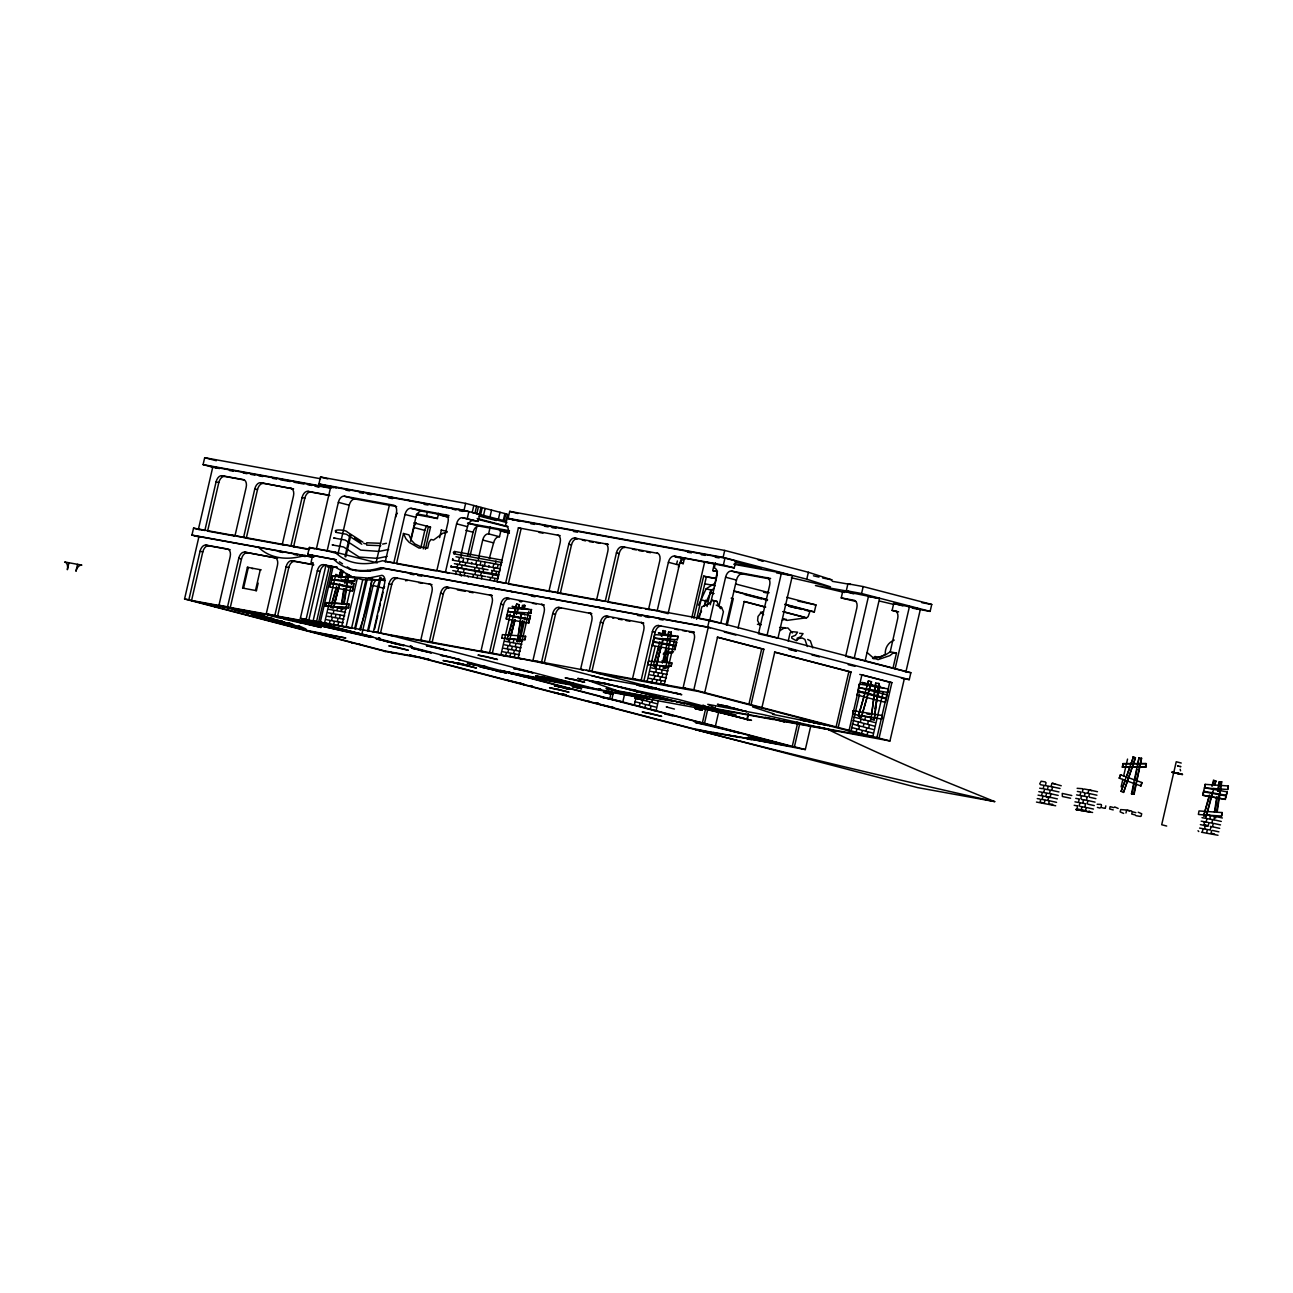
<?xml version="1.0" encoding="UTF-8"?>
<svg xmlns="http://www.w3.org/2000/svg" width="1293" height="1293" viewBox="0 0 1293 1293"><rect width="100%" height="100%" fill="white"/><g stroke="black" fill="none" stroke-linecap="round" stroke-linejoin="round"><path stroke-width="1.5" d="M871.741 713.817L875.717 683.108L878.884 683.447L874.149 719.91L870.997 719.571L875.717 683.108M341.514 603.783L343.825 588.606M344.681 582.917L346.572 573.542M342.257 602.005L344.277 588.719M345.134 583.03L345.716 579.232M343.744 603.75L348.059 575.272M344.197 603.863L348.512 575.401M520.287 622.644L517.41 641.619L521.273 613.044M521.855 609.245L522.42 605.447L524.651 605.399L524.538 609.326M520.869 618.846L521.726 613.157M522.307 609.359L522.873 605.56L525.103 605.528M522.356 620.592L519.641 641.587L522.808 620.705M524.085 609.197L524.651 605.399M664.036 662.372L668.626 632.002L671.309 632.083L669.305 645.369M664.489 662.485L666.493 649.199M668.513 635.914L668.626 632.002M666.267 662.323L671.309 632.083M665.847 668.142L663.164 668.061L665.847 668.142L668.723 649.167M1214.45 812.117L1216.745 796.924M1217.618 791.235L1219.057 781.748L1221.74 781.829L1217.133 812.198M1215.194 810.339L1217.198 797.054M1218.071 791.348L1219.509 781.861L1221.74 781.829M1216.681 812.069L1221.287 781.699M1122.389 767.088L1122.938 763.597L1145.954 763.565L1145.857 767.169L1122.389 767.088L1145.857 767.169M1122.841 767.218L1123.391 763.727L1146.406 763.678M1145.404 767.04L1145.954 763.565M852.604 714.156L853.218 710.633L882.23 715.53L881.632 719.037L852.976 714.221L853.218 710.633M888.372 688.943L859.36 684.045L858.746 687.569L887.758 692.45L888.016 688.878L887.758 692.45M325.432 606.094L326.078 602.603L348.819 604.122L348.625 607.726L325.432 606.094L348.625 607.726M325.884 606.207L326.531 602.716L349.272 604.251M353.522 577.535L332.673 576.128L332.026 579.62L354.314 581.026L354.961 577.535L332.22 576.015L331.137 582.981M348.173 607.613L348.819 604.122M341.497 580.25L354.767 581.139L355.413 577.664M501.749 638.112L502.395 634.621L525.588 636.269L524.942 639.76L502.201 638.225M531.73 609.682L508.521 608.033L507.874 611.524L531.067 613.173L531.261 609.569L531.067 613.173M647.955 664.667L648.601 661.192L671.794 662.824L671.148 666.315L648.407 664.796M654.08 638.079L654.727 634.604L677.936 636.237L677.273 639.728L654.533 638.209M1198.369 814.412L1199.015 810.937L1222.208 812.57L1221.562 816.061L1198.821 814.542M1204.51 787.825L1205.157 784.35L1228.35 785.982L1227.704 789.473L1204.963 787.954L1205.157 784.35M1131.504 793.837L1138.923 757.876L1141.557 758.248L1134.139 794.209L1131.504 793.837L1134.139 794.209M1132.345 792.059L1134.3 782.604M1135.076 778.822L1137.032 769.351M1137.808 765.569L1138.923 757.876M1133.686 794.096L1141.557 758.248M68.949 562.762L67.349 569.712A7.128 4.364 -75.4 0 0 64.65 561.986L81.847 565.106A7.128 4.364 -75.4 0 0 75.948 571.264L77.548 564.33M217.111 468.292L203.082 464.623L204.682 457.69L320.664 478.766M200.48 537.306L191.946 535.092L193.546 528.142L309.56 549.218M212.828 466.821L198.411 529.257L204.876 530.421L216.076 481.869A7.128 4.364 -75.4 0 1 221.976 475.711L243.472 479.622A7.128 4.364 -75.4 0 1 246.171 487.332L234.97 535.884L232.239 535.173M825.904 728.444A397.064 66.654 23 0 0 918.369 770.531L994.705 801.612L917.658 787.615L420.532 657.862L386.122 651.607L184.56 598.998L198.96 536.579M184.56 598.998L188.859 599.774L200.059 551.222A7.128 4.364 -75.4 0 1 205.959 545.08L227.471 548.975A7.128 4.364 -75.4 0 1 230.17 556.701L218.953 605.253L273.857 618.894L234.195 609.617M230.186 549.687L208.69 545.791A7.128 4.364 -75.4 0 0 202.791 551.933L191.574 600.485L221.685 605.964M244.248 479.978L224.707 476.422A7.128 4.364 -75.4 0 0 218.808 482.58L207.591 531.132L233.936 535.916M218.953 605.253L227.552 606.805L238.769 558.253A7.128 4.364 -75.4 0 1 244.668 552.111L277.494 558.285L244.668 552.111M243.569 537.452L254.786 488.899A7.128 4.364 -75.4 0 1 260.685 482.742L293.511 488.932L260.685 482.742M227.552 606.805L230.283 607.516L241.484 558.964A7.128 4.364 -75.4 0 1 247.399 552.822M240.854 536.74L246.3 538.163L257.501 489.611A7.128 4.364 -75.4 0 1 263.4 483.453M247.416 567.271L248.321 567.514L243.52 588.315L242.615 588.073L247.416 567.271L261.218 569.857M260.313 569.615L255.513 590.416L256.418 590.659L258.164 583.095M251.133 612.316L236.506 610.215M257.42 613.432L252.474 612.85L259.99 614.45M264.16 615.533L261.412 614.708M301.673 623.081L321.165 627.493L266.261 613.836L277.462 565.283A7.128 4.364 -75.4 0 0 274.762 557.574M266.261 613.836L274.859 615.403L286.06 566.851A7.128 4.364 -75.4 0 1 291.976 560.693L312.987 564.508M290.78 488.221A7.128 4.364 -75.4 0 1 293.479 495.93L282.278 544.482L290.877 546.05L302.077 497.498A7.128 4.364 -75.4 0 1 307.976 491.34L329.004 495.154M276.508 620.947L272.144 620.01L281.324 621.981M274.859 615.403L277.591 616.115L288.792 567.562A7.128 4.364 -75.4 0 1 294.691 561.404L313.811 564.879M290.877 546.05L293.592 546.761L304.809 498.209A7.128 4.364 -75.4 0 1 310.708 492.051L329.812 495.526M280.969 621.513L285.155 623.242L275.975 621.27M281.454 620.64L279.143 621.286L253.961 615.339L256.127 615.258M281.615 621.351L285.106 622.499M333.416 487.72L318.902 483.938L320.502 477.004L465.625 503.365L507.486 514.226L505.886 521.16L472.204 512.432L473.804 505.498M289.567 623.064L293.753 624.81L280.743 621.577L289.939 623.549M313.197 555.812L307.75 554.39L309.35 547.456L335.162 552.143L377.265 562.875M297.325 620.511L300.17 622.757M307.75 554.39L336.277 559.788L312.631 555.489L311.031 562.423L313.181 562.827L300.364 618.313L359.729 633.618M298.489 625.65L305.924 628.964L289.099 625.246M300.348 621.755L319.177 625.376L287.628 618.442L300.477 621.19M300.364 618.313L306.102 619.347L317.318 570.795A7.128 4.364 -75.4 0 1 323.218 564.637L337.408 567.433L334.677 566.722L353.005 577.502L348.318 574.48M306.102 619.347L308.833 620.058L320.034 571.506A7.128 4.364 -75.4 0 1 325.933 565.348L313.132 620.834L318.579 622.256L331.38 566.77L323.218 564.637M336.245 487.946L330.798 486.524L316.381 548.943L327.129 550.899L338.346 502.347A7.128 4.364 -75.4 0 1 344.245 496.189L393.686 505.175A7.128 4.364 -75.4 0 1 396.385 512.901L385.233 561.954M316.656 621.658L317.642 621.901L316.526 621.642L329.343 566.156L330.491 566.415L329.376 566.172M329.763 586.909L330.555 583.434L353.231 587.588L352.423 591.063L330.216 587.022M396.676 506.581L355.139 499.033A7.128 4.364 -75.4 0 0 349.239 505.191L338.023 553.743L327.129 550.899M329.489 623.242L330.022 620.931M331.089 616.308L331.622 613.997M334.531 604.93L338.556 587.442M345.829 556.83L350.839 535.076M331.719 620.042L332.253 617.731M333.319 613.092L333.853 610.781M333.788 624.018L334.321 621.707M335.388 617.084L335.921 614.773M336.988 610.151L337.521 607.839M337.457 621.076L337.99 618.765M338.087 624.81L338.621 622.499M339.687 617.876L340.221 615.565M341.287 610.926L341.821 608.615M350.969 586.327L341.788 626.038L347.235 627.461M351.405 584.436L352.197 580.961M352.779 587.475L352.423 591.063M353.361 587.022L353.7 583.434L353.361 587.022L330.685 582.868M330.378 565.946L333.109 566.657L320.292 622.143L325.739 623.565L351.551 628.253L362.751 579.7L376.764 580.234L384.409 578.65M367.325 579.086L355.478 628.786L354.702 628.576L366.178 578.828M360.618 629.723L372.336 579.005M376.182 562.326L389.241 505.757M353.28 632.455L361.878 634.023L373.079 585.47A7.128 4.364 -75.4 0 1 376.619 579.846M379.964 577.357L367.6 630.919L368.392 631.129L381.112 577.615M392.975 635.994L373.467 631.582L384.684 583.03A7.128 4.364 -75.4 0 0 381.985 575.32L368.586 578.1L350.274 576.791M374.566 629.093L377.701 615.5M378.59 611.621L380.384 603.847M381.29 599.968L383.084 592.194M373.467 631.582L377.766 632.358L388.983 583.822A7.128 4.364 -75.4 0 1 394.882 577.664L432.007 584.614M448.93 515.503L410.899 508.311A7.128 4.364 -75.4 0 0 405 514.452L393.783 563.005L385.185 561.453M377.766 632.358L380.498 633.069L391.698 584.533A7.128 4.364 -75.4 0 1 397.614 578.375L394.882 577.664M421.276 547.117L414.665 543.803L411.352 540.167L408.944 534.882L403.497 533.476L396.515 563.716L435.596 570.827M410.511 540.603L415.893 517.297A7.128 4.364 -75.4 0 1 421.793 511.155L448.542 516.004M410.77 541.137L413.905 527.528A7.128 4.364 -75.4 0 1 416.298 522.857M416.879 513.935L426.528 515.681L427.336 512.222M420.775 547.86L424.799 530.372A7.128 4.364 -75.4 0 1 427.191 525.701M423.247 548.895L428.371 526.704L430.521 527.091L425.397 549.283M416.201 514.679L437.422 518.525L438.634 513.321M439.636 537.71L441.43 529.936M380.498 633.069L423.506 640.892L420.775 640.18L431.975 591.628A7.128 4.364 -75.4 0 0 429.276 583.903M436.792 570.827L447.992 522.275A7.128 4.364 -75.4 0 0 445.293 514.549M429.373 641.732L440.59 593.196A7.128 4.364 -75.4 0 1 446.489 587.038L492.213 595.556L489.481 594.845A7.128 4.364 -75.4 0 1 492.18 602.554L480.98 651.106L483.695 651.817L420.775 640.18M438.505 571.134L445.39 572.379L456.591 523.827A7.128 4.364 -75.4 0 1 462.49 517.685L478.151 521.386L479.751 514.452L464.025 510.299L318.902 483.938M432.104 642.443L443.305 593.907A7.128 4.364 -75.4 0 1 449.204 587.749L446.489 587.038M464.025 510.299L465.625 503.365M467.258 518.541L468.858 511.608L324.349 485.36M455.605 574.108L456.138 571.797M457.205 567.174L457.738 564.863M458.805 560.225L459.338 557.913M461.213 553.857L467.484 526.671A7.128 4.364 -75.4 0 1 473.4 520.513L478.151 521.386M457.835 570.892L458.369 568.581M459.435 563.958L459.969 561.647M461.051 557.024L461.585 554.713M459.904 574.884L460.437 572.573M461.504 567.95L462.037 565.639M463.104 561.017L463.637 558.705M474.967 513.176L476.567 506.242M463.573 571.942L464.106 569.631M465.173 565.009L465.706 562.697M476.842 513.644L478.442 506.711M467.71 555.537L473.093 532.231A7.128 4.364 -75.4 0 1 478.992 526.073L508.553 531.455M464.203 575.66L464.737 573.349M467.403 561.792L467.937 559.481M479.364 514.323L480.964 507.389M470.102 555.812L476.858 526.542M480.608 514.727L482.208 507.793M467.694 576.258L468.373 577.017M483.501 515.503L485.101 508.569M472.802 577.228L473.335 574.916M474.402 570.294L474.935 567.983M476.018 563.36L476.551 561.049M475.048 574.027L475.582 571.716M476.648 567.077L477.182 564.766M478.248 560.144L478.782 557.833M478.669 557.509L482.709 540.038A7.128 4.364 -75.4 0 1 488.609 533.88L490.209 526.946M489.934 517.087L491.55 510.153M477.101 578.003L477.634 575.692M478.717 571.07L479.25 568.758M480.317 564.136L480.851 561.825M480.77 575.062L481.303 572.751M482.37 568.128L482.903 565.817M481.4 578.795L481.95 576.484M483.016 571.862L483.55 569.55M484.616 564.912L485.15 562.6M461.86 663.923L457.625 662.856M498.403 519.22L500.003 512.27M508.925 531.52L501.102 529.791L499.502 536.724A7.128 4.364 -75.4 0 0 493.603 542.882L489.352 558.382M503.284 520.546L504.884 513.612M490.015 580.347L490.548 578.036M491.615 573.413L492.148 571.102M493.215 566.479L493.748 564.168M504.222 520.804L505.822 513.854M492.245 577.147L492.778 574.835M493.845 570.213L494.379 567.902M495.445 563.279L495.979 560.968M513.547 519.721L508.101 518.299L509.701 511.365L724.71 550.43L808.384 572.266L832.094 579.91L822.671 577.987M494.314 581.139L494.847 578.828M495.914 574.205L496.447 571.894M497.514 567.255L498.047 564.944M497.983 578.181L498.516 575.87M499.583 571.247L500.116 568.936M501.183 564.314L501.716 562.002M489.578 652.674L500.779 604.122A7.128 4.364 -75.4 0 1 506.694 597.964L544.175 604.995L541.444 604.284A7.128 4.364 -75.4 0 1 544.143 611.993L532.942 660.545L535.658 661.256L480.98 651.106M560.176 535.641L518.396 527.835L505.595 583.321L496.997 581.753L508.197 533.201A7.128 4.364 -75.4 0 0 505.498 525.491L507.098 518.558L724.969 558.123L735.879 560.968L734.262 567.902L674.283 556.152A7.128 4.364 -75.4 0 0 668.384 562.293L657.167 610.846L648.569 609.294L659.786 560.742A7.128 4.364 -75.4 0 0 657.086 553.016M492.294 653.385L503.51 604.833A7.128 4.364 -75.4 0 1 509.41 598.675L506.694 597.964M506.064 618.927L506.856 615.468L529.532 619.622L528.74 623.081L506.517 619.056L506.856 615.468M507.001 614.886L507.793 611.411L530.469 615.581L529.661 619.04L507.454 614.999M510.315 614.159L500.908 654.953L506.355 656.375M505.789 655.276L506.323 652.949M507.389 648.326L507.923 646.015M508.989 641.393L509.523 639.081M511.285 635.008L514.873 619.476L509.587 640.197L507.034 639.469L516.715 603.96L513.612 617.165M508.02 652.06L508.553 649.749M509.62 645.126L510.153 642.815M510.089 656.052L510.622 653.741M511.689 649.118L512.222 646.807M513.289 642.185L513.822 639.873M513.757 653.11L514.291 650.783M515.357 646.161L515.891 643.849M514.388 656.828L514.921 654.517M515.988 649.894L516.521 647.583M520.723 637.417L524.295 621.868M528.869 611.46L518.105 658.072L547.779 664.117M529.079 619.509L528.74 623.081M541.541 662.113L552.741 613.561A7.128 4.364 -75.4 0 1 558.641 607.403L591.838 613.658L589.107 612.947A7.128 4.364 -75.4 0 1 591.806 620.656L580.605 669.208L583.321 669.919L532.942 660.545M557.461 534.93A7.128 4.364 -75.4 0 1 560.16 542.64L548.943 591.192L557.558 592.76L568.758 544.208A7.128 4.364 -75.4 0 1 574.658 538.05L607.839 544.288A7.128 4.364 -75.4 0 1 608.389 544.45M544.256 662.824L555.473 614.272A7.128 4.364 -75.4 0 1 561.372 608.114L558.641 607.403M557.558 592.76L560.273 593.471L571.49 544.919A7.128 4.364 -75.4 0 1 577.389 538.761L574.658 538.05M560.515 686.518L555.133 685.872L567.352 688.296M560.467 686.825L554.325 685.71L568.985 689.072M589.204 670.776L600.405 622.224A7.128 4.364 -75.4 0 1 606.304 616.066L643.785 623.097L641.069 622.386A7.128 4.364 -75.4 0 1 643.769 630.095L632.552 678.647L635.283 679.358L580.605 669.208M657.878 553.388L622.321 546.713A7.128 4.364 -75.4 0 0 616.422 552.871L605.205 601.407L596.606 599.855L607.823 551.303A7.128 4.364 -75.4 0 0 605.124 543.577L607.839 544.288M591.919 671.487L603.136 622.935A7.128 4.364 -75.4 0 1 609.035 616.777L606.304 616.066M622.321 546.713L625.036 547.424A7.128 4.364 -75.4 0 0 619.137 553.582L607.936 602.118L641.441 608.211M611.104 692.87L609.763 698.721L525.314 676.675M624.6 694.147L622.806 701.954L601.148 697.153L611.912 699.109L613.254 693.258M636.059 697.347L634.265 705.121L629.966 704.329L455.637 658.832M641.166 680.215L652.367 631.663A7.128 4.364 -75.4 0 1 658.266 625.505L694.325 632.261L691.593 631.55A7.128 4.364 -75.4 0 1 694.293 639.275L683.092 687.828L685.807 688.539L632.552 678.647M643.882 680.926L655.098 632.374A7.128 4.364 -75.4 0 1 660.998 626.216L658.266 625.505M652.27 645.498L653.062 642.023L675.738 646.177L674.946 649.652L652.723 645.611L653.062 642.023M653.207 641.441L653.999 637.982L676.675 642.136L675.867 645.595L653.66 641.57L653.999 637.982M639.502 705.897L640.035 703.586M642.104 702.891L642.637 700.58M645.967 685.807L636.883 685.015L652.82 688.959M655.179 646.548L647.114 681.508L652.561 682.93M676.546 564.427L677.354 560.968M644.948 707.319L645.482 705.008M646.548 700.386L647.082 698.075M678.372 567.401L679.164 563.942M651.995 681.831L652.529 679.52M653.595 674.898L654.129 672.586M655.195 667.948L655.729 665.636M685.177 558.996A7.128 4.364 -75.4 0 0 679.278 565.138L668.061 613.69L658.994 611.33M656.149 667.398L660.626 647.971M681.217 558.592L680.409 562.051L683.221 563.667L684.417 558.463M654.226 678.615L654.759 676.304M655.826 671.681L656.359 669.37M649.377 704.798L649.91 702.487M650.395 708.742L650.929 706.431M651.995 701.808L652.529 699.481M656.294 682.607L656.828 680.296M657.895 675.673L658.428 673.362M659.495 668.74L660.028 666.428M662.404 663.164L665.992 647.631M659.963 679.665L660.497 677.354M661.563 672.732L662.097 670.42M661.127 681.072L660.594 683.383L664.23 684.336M662.194 676.449L662.727 674.138M658.299 701.097L656.068 710.794L651.769 710.019M674.623 639.97L664.311 684.627L669.758 686.05M675.285 646.064L674.946 649.652M691.755 617.876L704.685 561.922L714.35 563.667L712.75 570.601L715.482 571.312M693.905 618.264L703.634 576.177L715.821 578.391L717.421 571.458L712.75 570.601M696.555 619.331L706.35 576.888L716.031 578.65L714.964 583.272L706.156 588.784L698.479 605.205M705.622 600.194L704.313 605.867L711.603 590.206L714.269 588.234M715.482 562.746L714.286 567.95A7.128 4.364 -75.4 0 1 716.985 575.676L710.261 604.801M707.045 606.579L710.972 589.543M508.101 518.299L723.11 557.364L724.71 550.43M333.562 559.077C346.12 571.942 364.61 572.734 380.853 567.675L707.675 627.04L709.275 620.107L910.854 672.716L909.254 679.649L901.35 678.211M683.092 687.828L693.84 689.783L708.241 627.347M709.841 620.414L714.382 600.776L717.114 601.487L718.358 605.48L721.591 607.548L723.417 611.702L720.751 623.258L699.093 618.474L701.76 606.902L708.596 603.928L712.233 600.372L714.382 600.776M674.283 556.152L723.369 565.057L724.969 558.123M718.86 606.369L725.583 577.228A7.015 4.299 -75.4 0 1 731.482 571.07L770.596 578.472M704.733 692.628L717.534 637.142L763.856 649.215L751.039 704.701L693.84 689.783M705.525 709.227L702.374 722.884L611.912 699.109M726.165 624.745L736.477 580.072A7.015 4.299 -75.4 0 1 742.376 573.914L769.965 578.941M704.669 724.177L693.775 721.332L704.523 723.272L707.675 709.631M727.135 625.295L733.309 598.578L731.159 598.19M714.512 711.037L715.417 707.19M718.569 712.475L715.417 726.116L695.537 722.577L738.756 732.792L708.79 724.985M738.044 628.139L744.235 601.439L765.666 607.047M748.889 704.313L761.706 648.827L763.856 649.215M746.918 719.409L748.259 713.639M748.534 713.801L747.209 719.571L687.278 703.942M767.056 635.348L781.457 572.928L792.35 575.773L777.95 638.192L758.458 633.78L769.658 585.244A7.128 4.364 -75.4 0 0 766.959 577.518M761.933 707.546L774.749 652.06L851.02 671.972L838.203 727.458L751.039 704.701M791.397 577.777L830.494 586.844L806.784 579.199L808.384 572.266M805.232 610.231L814.364 611.896L815.964 604.946L786.694 597.318M704.523 723.272L792.27 746.352L797.668 722.949M792.27 746.352L794.419 746.74L799.817 723.337M734.78 736.121L805.313 749.584L810.711 726.181M855.804 601.439L841.226 597.932L842.826 590.998L879.531 598.53L865.114 660.949L847.335 656.844M844.491 592.501L815.447 585.551L848.855 591.402L846.317 590.723L847.917 583.789L863.174 586.569L931.736 604.461L930.136 611.395L912.276 608.146M820.861 723.627L816.626 722.561M845.622 656.537L856.823 607.985A7.128 4.364 -75.4 0 0 854.123 600.275L841.226 597.932M846.317 590.723L861.574 593.503L863.174 586.569M836.054 727.07L848.871 671.584L851.02 671.972M854.22 658.105L868.637 595.685M857.712 691.48L886.206 698.899L885.414 702.358L856.903 694.955L858.067 691.545M857.841 690.915L858.633 687.44L887.143 694.858L886.351 698.317L857.841 690.915L886.351 698.317M849.097 730.303L861.914 674.817L891.879 682.639L879.062 738.125L838.203 727.458M859.554 694.082L851.036 730.981L846.737 730.189M856.257 731.757L856.79 729.446M857.857 724.823L858.39 722.512M859.457 717.89L859.99 715.579M858.875 728.767L859.409 726.456M860.475 721.833L861.009 719.522M861.704 733.179L862.237 730.868M863.304 726.246L863.837 723.935M864.904 719.312L865.437 717.001M897.568 611.831L892.122 610.409L893.722 603.475L920.39 609.181L905.973 671.617L864.839 661.046M866.148 730.658L866.682 728.347M867.748 723.724L868.282 721.413M867.15 734.602L867.684 732.291M868.751 727.668L869.3 725.357M870.367 720.734L870.9 718.423M874.811 708.693L876.606 700.935M877.494 697.04L879.741 687.343L861.574 682.591M873.745 658.864L885.64 654.808L890.23 651.834L897.681 618.652A7.128 4.364 -75.4 0 0 894.982 610.942L892.122 610.409M883.135 691.997L872.823 736.671L868.524 735.879M876.913 737.737L889.729 682.251L891.879 682.639M892.93 668.368L896.469 653.062L893.107 652.997L889.94 655.583L878.044 659.64L873.131 657.749L867.167 652.545M895.079 668.772L909.496 606.352M833.484 730.497L889.956 740.97L904.373 678.55M1039.685 783.914L1041.172 781.198L1045.471 781.99M1040.623 799.769L1040.089 802.08L1043.71 803.034M1041.689 795.147L1042.223 792.835M1043.289 788.213L1043.823 785.902M1042.32 798.88L1042.853 796.569M1043.92 791.946L1044.453 789.635M1045.52 785.013L1046.053 782.685M1044.388 802.872L1044.922 800.561M1045.989 795.922L1046.522 793.611M1047.589 788.989L1048.122 786.677M1048.057 799.914L1048.591 797.603M1049.657 792.981L1050.191 790.669M1051.257 786.047L1051.791 783.736M1049.221 801.337L1048.688 803.648L1052.324 804.602M1050.288 796.714L1050.821 794.403M1051.888 789.781L1052.421 787.469M1052.179 804.246L1052.858 805.006M1077.522 806.476L1076.988 808.788L1080.625 809.741M1078.588 801.854L1079.138 799.543M1080.205 794.92L1080.738 792.609M1079.235 805.587L1079.768 803.276M1080.835 798.638L1081.368 796.326M1082.435 791.704L1082.968 789.393M1081.837 807.252L1081.287 809.563L1084.924 810.517M1082.904 802.63L1083.437 800.319M1084.504 795.696L1085.037 793.385M1084.956 806.622L1085.49 804.311M1086.556 799.688L1087.09 797.377M1088.173 792.754L1088.706 790.443M1085.603 810.355L1086.136 808.044M1087.203 803.422L1087.736 801.11M1088.803 796.472L1089.336 794.161M1089.078 810.953L1089.757 811.713M1101.523 805.103L1100.99 807.414L1104.61 808.351M1105.289 808.19L1105.822 805.878M1121.128 786.839L1122.841 779.437M1123.698 775.735L1127.544 759.088M1125.977 812.99L1126.51 810.679M1141.169 816.077L1141.703 813.766L1138.212 812.23M1172.088 772.277L1182.465 774.362L1172.088 772.277L1179.491 773.974M1179.588 773.667L1175.693 772.81L1179.572 773.699M1202.684 795.227L1203.492 791.769L1226.168 795.922L1225.36 799.397L1202.684 795.227L1225.36 799.397M1203.621 791.187L1204.429 787.728L1227.089 791.882L1226.297 795.34L1204.074 791.3M1203.153 795.357L1203.492 791.769M1202.409 831.577L1202.943 829.266M1204.559 822.316L1204.025 824.643L1207.646 825.581M1205.626 817.693L1206.159 815.382M1204.656 828.36L1205.189 826.049M1206.256 821.427L1206.789 819.115M1206.725 832.353L1207.258 830.041M1208.325 825.419L1208.858 823.108M1209.925 818.485L1210.458 816.174M1210.377 829.411L1210.911 827.1M1211.994 822.477L1212.527 820.15M1211.557 830.817L1211.024 833.128L1214.644 834.082M1212.624 826.195L1213.157 823.883M1214.224 819.261L1214.757 816.95M1224.907 799.268L1226.168 795.922M339.897 583.886L333.271 608.179L330.733 607.435L336.342 586.893M338.879 577.551L340.415 571.942L339.849 575.789M336.794 587.006L330.733 607.435M334.354 602.441L338.427 587.507M340.98 578.165L342.516 572.557L341.95 576.403M508.505 635.849L512.594 620.899M516.263 613.916L519.269 604.704L516.715 614.046M511.107 634.588L515.196 619.638M663.438 638.726L655.793 666.752L653.24 666.024L659.866 641.732M661.402 636.124L663.39 630.645L661.854 636.253M655.228 660.529L658.8 647.454M662.986 638.613L655.793 666.752M664.004 634.879L665.475 631.259L664.457 634.992M1213.852 788.471L1206.207 816.497L1203.654 815.77L1209.278 795.211M1211.816 785.869L1213.804 780.39L1212.268 785.999M1209.731 795.34L1203.654 815.77M1212.381 792.092L1206.207 816.497M1214.418 784.625L1215.905 781.004L1214.887 784.738M866.892 686.341L868.476 680.764L871.498 681.767L861.429 717.049L858.407 716.047L864.241 695.618M1119.221 778.144L1120.692 774.846L1119.221 778.144L1140.911 785.966L1141.929 782.556L1120.223 774.733M788.229 641.15L790.071 632.923L792.48 631.711L797.619 632.196L795.373 635.316L791.704 636.786L791.817 638.225L796.343 640.714L798.815 638.548L802.242 637.999L804.909 639.421L807.365 646.516M1133.024 756.68L1135.448 757.763L1123.552 792.415L1121.112 791.332L1133.476 756.809L1130.971 764.098M1125.33 780.503L1121.112 791.332M1127.205 775.04L1129.71 767.735M697.816 618.167L701.533 611.136M782.378 620.268L783.623 618.846L787.033 620.398L806.606 617.763L808.077 616.696L810.064 611.104L784.706 604.494M872.581 658.476L874.973 656.44L879.822 657.652L885.285 654.258C884.832 648.1 888.178 642.411 894.239 640.067M336.471 532.15C330.96 528.902 346.395 529.677 347.348 532.069L362.945 542.139M471.347 563.683L472.301 563.279L471.622 562.52M488.544 566.803L489.497 566.415L488.819 565.639M1077.134 788.31L1082.386 788.698M1097.127 804.262L1100.941 804.391M779.727 630.742L783.881 628.236L787.89 627.945L792.496 632.972M763.209 611.767L761.351 612.3L758.021 616.438L757.601 620.575L759.88 624.858M498.839 574.593L450.627 566.399L498.581 575.741M447.055 532.312L442.772 533.266L433.543 540.07L431.038 539.456L429.114 542.09L427.708 548.167L421.971 547.084L419.142 548.151L409.218 542.381L405.905 538.745L403.497 533.476M305.261 555.295C289.002 560.354 270.528 559.562 257.953 546.697M382.599 544.094L386.429 543.302M388.643 549.428L379.075 551.416L360.763 550.107L345.166 540.054L334.418 538.098M387.043 556.378L377.475 558.366L359.163 557.041L343.566 546.987L332.818 545.032M349.158 569.146C360.424 572.217 372.416 571.538 383.585 568.387L710.39 627.751M663.81 652.9L673.524 651.478M663.147 654.064L672.861 652.642M371.867 578.747A172.131 135.927 -79.7 0 1 359.567 629.497L360.117 629.675M779.582 627.444L784.98 627.735M782.734 619.622L786.403 619.363M516.958 641.506L519.641 641.587M757.666 706.948L752.591 706.899L774.216 713.995L772.503 714.318L831.755 726.294L698.285 691.448L597.221 673.087M366.662 542.769L380.578 543.302M366.679 545.145L380.772 545.678M333.917 579.749L337.715 580.007M502.169 560.144L454.538 551.481L453.374 552.402L454.005 553.792L501.636 562.455M454.005 553.792L455.184 552.871L454.538 551.481M452.55 560.16L452.809 558.996L452.55 560.16L500.181 568.807M450.934 567.094L451.209 565.93M799.64 633.295L803.066 633.618L800.82 636.738L797.151 638.192L797.264 639.647M354.702 628.576L355.801 628.818M367.6 630.919L368.715 631.162M717.098 711.667L718.1 711.861M521.532 675.124L509.167 672.748L519.964 674.704M761.722 561.146L762.983 561.307M757.423 624.309L761.108 624.778M359.987 629.691L359.502 629.449M832.207 581.3L850.455 584.468L847.917 583.789M639.453 692.014L636.011 691.529L645.918 693.096M603.556 683.108L611.573 685.242L577.761 678.421L606.789 683.69L684.627 703.667L603.556 683.108L589.818 681.072L617.327 690.801L605.997 688.523L621.206 692.143M349.918 534.833L345.037 556.636M642.896 699.949L643.866 700.03L634.669 697.961L645.595 700.774M553.307 678.954L535.593 675.9L560.532 680.797L553.065 678.906M734.586 563.651L761.367 568.241L735.135 561.776M345.781 490.112L349.692 490.823M359.422 492.601L363.317 493.296M367.228 494.007L371.123 494.718M388.66 497.902L392.555 498.613M424.056 504.335L428.015 505.046M459.516 510.767L462.959 511.398M530.696 523.697L534.575 524.408M544.305 526.17L548.2 526.881M552.079 527.592L555.974 528.287M573.478 531.471L577.357 532.183M687.423 552.176L691.383 552.887M701.291 554.697L705.251 555.408M715.158 557.218L719.134 557.929M203.082 464.623L330.863 487.833M208.529 466.046L330.927 488.285M229.411 470.49L233.338 471.202M243.132 472.979L247.06 473.691M250.971 474.402L254.899 475.113M258.81 475.824L262.738 476.535M272.532 478.329L276.46 479.04M280.387 479.751L290.182 481.529M294.109 482.241L303.903 484.018M307.831 484.73L311.742 485.441M315.67 486.152L319.581 486.863M733.778 564.265L781.457 572.928M776.56 572.896L790.379 575.417M596.154 542.607L599.968 543.302M632.422 549.186L636.285 549.897M675.075 556.944L682.445 558.285M506.743 526.639L478.216 519.463M539.068 532.441L542.963 533.152M589.366 541.589L593.164 542.284M639.017 550.608L642.88 551.303M646.726 552.014L650.589 552.709M921.812 602.651L931.736 604.461M467.516 523.196A7.128 4.364 -75.4 0 1 468.098 523.229L509.49 530.76M867.619 596.364L879.531 598.53M912.502 607.758L918.418 608.825M704.75 583.822L711.279 585.002M815.964 604.946L797.829 601.067M335.76 532.312L346.411 534.251L361.798 544.208M717.114 601.487L712.233 600.372M461.73 557.784L463.88 558.172M473.19 559.869L476.778 560.515M486.087 562.213L489.675 562.859M716.209 605.092L721.591 607.548M363.802 543.432L366.679 543.949M495.235 567.449L497.466 567.902M454.393 563.683L457.964 564.33M460.114 564.718L462.264 565.106M462.894 565.186L465.141 565.639M484.487 569.146L488.075 569.793M483.598 572.557L486.459 573.09M452.792 570.617L456.364 571.264M465.69 572.961L469.278 573.607M469.989 573.736L473.577 574.399M482.887 576.08L485.651 576.549M487.186 576.872L490.774 577.518M495.785 578.424L497.934 578.811M896.469 653.062L890.23 651.834M709.275 620.107L382.453 560.742C366.21 565.801 347.736 565.009 335.162 552.143M549.703 591.548L508.311 584.032L521.127 528.546L518.396 527.835M560.273 593.471L597.382 600.211M645.385 608.922L649.328 609.649M236.684 536.207L241.856 537.145M246.3 538.163L283.054 544.838M293.592 546.761L309.237 549.59M410.075 574.06L413.986 574.771M417.881 575.482L421.777 576.177M531.229 596.057L535.092 596.768M637.384 615.355L641.344 616.066M645.304 616.793L649.264 617.504M659.171 619.299L663.131 620.026M191.946 535.092L313.827 557.218M194.661 535.787L312.825 557.251M279.062 551.772L282.973 552.483M293.996 554.487L297.438 555.117M301.35 555.828L305.261 556.54M331.38 566.77L329.957 566.512L332.673 567.223A7.128 4.364 -75.4 0 0 330.313 567.756M418.641 582.626L422.407 583.305M532.441 603.298L536.239 603.993M674.914 629.174L678.744 629.869M682.559 630.564L686.389 631.259M457.383 589.883L465.27 591.305M469.214 592.032L473.141 592.744M618.393 619.121L622.224 619.816M626.038 620.511L629.869 621.206M689.104 631.97L692.935 632.665M904.922 671.633L910.854 672.716M384.878 580.379L378.978 579.312L384.425 580.735M854.915 666.315L848.208 664.667M354.444 577.761L357.304 578.278L346.088 626.83L351.551 628.253M529.306 609.52L512.109 606.401L515.745 607.338M675.512 636.075L658.315 632.956L661.951 633.909M517.556 607.823L523.293 608.858M669.499 635.413L673.314 636.108M354.169 583.547L331.945 579.506M868.476 680.764L858.407 716.047M336.568 584.565L330.555 583.434M340.269 585.244L351.373 587.264M509.167 615.921L529.532 619.622M659.074 643.154L670.194 645.175M871.498 681.767L861.429 717.049M878.884 683.447L874.149 719.91M859.36 684.045L858.633 687.44M242.615 588.073L256.418 590.659M335.598 606.918L341.19 608.163M342.661 608.179L346.346 608.874M514.776 639.469L516.925 639.857M518.978 640.197L522.663 640.908M665.184 666.752L668.869 667.463M334.79 610.393L336.94 610.781M337.667 610.91L339.817 611.298M513.967 642.944L516.117 643.332M518.267 643.72L521.855 644.367M651.575 667.931L655.163 668.594M333.998 613.868L336.148 614.256M336.859 614.385L339.008 614.773M504.577 644.851L508.149 645.498M517.475 647.195L521.047 647.841M650.783 671.406L654.355 672.053M663.681 673.75L667.253 674.396M882.23 715.53L881.632 719.037M867.005 713.962L869.882 714.479M330.232 616.761L327.468 616.292M336.067 617.844L338.216 618.248M649.975 674.865L653.563 675.528M662.873 677.209L666.461 677.871M332.398 620.802L334.548 621.19M335.259 621.319L337.408 621.707M511.575 653.337L513.725 653.741M651.947 678.809L649.167 678.34M662.081 680.684L664.844 681.152M862.722 719.554L867.603 720.654M308.833 620.058L376.198 632.293M310.692 620.834L318.579 622.256M521.37 658.961L390.244 635.283L597.269 689.314M313.423 621.545L315.573 621.933L312.841 621.222M322.167 623.986L317.868 623.21L372.772 636.867L361.878 634.023M230.283 607.516L268.976 614.547M277.591 616.115L320.583 623.921M197.021 601.908L330.329 626.119M237.847 609.407L221.846 606.433L234.372 609.714M250.341 611.751L264.806 615.678L259.909 614.789M267.376 614.854L280.629 618.345M330.232 626.248L329.521 626.119M331.137 626.491L330.135 626.2M314.231 624.066L315.848 624.438M216.384 606.983L214.654 606.562L216.012 606.918M223.35 608.179L222.638 608.049M224.255 608.405L223.253 608.114M247.367 613.044L263.368 616.018M594.085 676.191L591.935 675.803L611.427 680.215L608.712 679.504M643.542 685.177L656.585 688.409L645.255 686.147M379.318 638.079L378.59 637.95M380.223 638.322L379.221 638.031M857.485 725.535L862.366 726.634M246.333 614.805L247.351 615.096M247.254 615.032L248.418 615.29M403.206 644.948L403.933 645.078M303.807 629.788L345.829 638.015L311.435 631.776M634.071 690.058L678.647 699.545L713.073 708.612M831.755 726.294L829.605 725.89L872.613 736.945L828.037 729.074M458.352 659.543L460.518 659.931M475.727 664.812L474.24 664.505L475.468 664.828M485.02 666.331L482.176 665.976M825.306 728.363L816.707 726.795L836.215 731.208L762.547 714.479L707.74 704.329L716.241 708.758M483.711 666.331L482.839 666.073M668.934 700.176L613.027 690.009L635.962 696.345L517.135 674.542M676.449 701.533L767.832 718.132M776.43 719.7L819.439 727.506M351.696 642.863L352.763 643.057M359.228 644.237L360.294 644.431M352.504 643.057L353.409 643.284M673.297 701.388L622.773 692.224L650.023 699.319M681.912 702.956L773.279 719.554M781.877 721.122L824.886 728.929M500.456 670.356L512.642 673.12L507.276 672.134M625.65 693.678L624.034 693.323M568.629 683.9L508.537 672.974L523.73 676.611M505.482 672.699L479.784 666.784L506.872 673.006L496.124 671.051M521.014 675.9L736.024 714.948L708.774 707.837M384.28 651.349L385.459 651.591M424.831 658.638L429.131 659.414L409.639 655.018L415.085 656.44M560.402 686.13L554.875 685.145L561.905 686.971M569.534 688.49L564.217 687.553M563.651 688.135L569.777 689.25L555.198 685.549M667.333 707.109L666.251 706.915L674.429 709.049M506.549 679.973L521.742 683.593L517.442 682.817M531.455 685.791L530.744 685.662M532.377 686.033L531.375 685.743M554.455 692.418L555.457 692.709M555.36 692.66L556.071 692.789M565.51 694.68L564.799 694.551M566.415 694.923L565.413 694.632M1052.631 783.283L1061.246 785.772M1083.809 788.956L1088.108 789.732M1089.546 789.991L1097.482 791.72M665.733 714.043L664.65 713.849L672.829 715.983M588.493 701.307L589.511 701.598M589.414 701.549L590.125 701.679M599.16 704.135L614.369 707.772L610.07 706.98M1040.461 784.722L1044.049 785.368M1046.199 785.772L1048.348 786.16M1084.455 792.674L1083.114 792.464M1085.975 792.997L1088.124 793.385M1215.598 816.497L1222.37 817.984M1053.375 787.065L1060.034 788.488M1096.949 795.195L1090.274 793.773M1039.669 788.197L1042.433 788.665M1045.407 789.231L1047.556 789.619M1085.183 796.456L1087.332 796.844M1210.604 819.245L1212.753 819.633M1214.903 820.021L1221.303 821.443M713.3 732.371L790.686 746.287L631.857 704.717M1081.514 799.413L1083.663 799.801M1084.374 799.931L1086.524 800.319M1208.276 822.396L1206.935 822.186M1209.795 822.704L1211.945 823.108M1214.095 823.496L1220.495 824.902M740.226 737.543L695.65 729.672A381.613 13.981 13 0 0 994.705 801.612M1070.572 798.234L1062.377 796.488L1062.232 793.417L1071.784 795.518M1125.928 809.968L1120.675 809.58L1120.142 811.891L1123.649 813.426M1127.367 810.226L1131.666 811.018M1050.967 797.474L1057.367 798.88M1080.706 802.872L1082.855 803.26M1206.127 825.661L1208.276 826.049M1213.303 826.954L1219.703 828.377M1047.33 797.07L1049.027 797.345M1203.928 825.516L1207.064 826.049M1135.933 815.689L1140.491 816.481M1037.261 798.589L1040.041 799.058M1050.158 800.933L1056.575 802.355M1079.914 806.347L1082.063 806.735M1205.335 829.12L1207.484 829.508M1055.67 805.765L1036.469 802.064M1092.585 812.473L1075.744 809.418L1077.101 809.774M1201.52 832.256L1218.006 835.262M314.959 486.216L318.498 486.863M289.26 618.814L306.441 622.046M729.139 707.433L735.071 708.548M489.53 558.447L489.95 558.544M1178.424 766.038C1174.707 765.408 1183.935 767.185 1179.927 766.523M376.554 632.552L376.861 632.616M372.255 631.76L372.546 631.824M351.179 627.994L350.888 627.929M662.452 690.527L681.783 694.68L656.02 688.409L662.824 690.559M472.559 663.648L468.842 663.471L474.418 665.281M486.507 666.671L485.635 666.509M480.236 665.863L467.339 663.099L486.669 667.964L479.59 665.782M636.011 690.414L614.094 685.597M574.512 685.177L503.462 671.148M363.802 630.241L363.947 630.273M716.823 711.522L715.886 711.36L718.1 711.861M746.788 719.344C743.717 718.763 750.134 720.072 747.063 719.49M285.737 622.838L289.373 623.646M299.2 626.378L282.375 622.66L289.939 625.392M498.274 564.427L496.124 564.039M501.134 564.944L498.985 564.556M493.974 563.651L490.386 562.988M495.413 563.91L494.686 563.78M485.376 562.083L484.649 561.954M477.489 560.645L478.2 560.774M481.077 561.307L478.927 560.903M483.938 561.825L481.788 561.437M472.478 559.74L468.89 559.093M465.933 558.511L466.741 558.705M468.179 558.964L467.452 558.835M459.565 557.396L455.993 556.75M461.003 557.655L460.292 557.525M482.321 565.106L483.146 565.283M484.568 565.558L483.857 565.413M462.264 561.469L463.072 561.647M499.534 571.878L497.385 571.49M491.566 570.391L492.374 570.585M493.813 570.843L493.086 570.714M496.674 571.361L494.524 570.973M479.477 568.241L477.327 567.853M482.337 568.758L480.188 568.37M483.049 568.888L483.776 569.017M475.178 567.449L471.589 566.803M476.6 567.724L475.889 567.579M470.878 566.673L467.29 566.027M466.579 565.898L465.852 565.768M458.692 564.459L459.403 564.588M457.108 564.394L457.916 564.572M495.057 574.642L495.865 574.835M464.963 569.179L465.771 569.356M456.364 567.611L457.172 567.805M457.884 567.934L458.611 568.063M495.074 578.294L492.924 577.906M492.197 577.777L491.485 577.648M480.737 575.692L478.588 575.304M481.449 575.821L482.176 575.951M475 574.658L474.289 574.528M477.877 575.175L475.727 574.787M463.541 572.573L461.391 572.185M464.963 572.831L464.252 572.702M457.092 571.393L457.803 571.522M460.664 572.056L458.514 571.651M663.131 666.428L660.982 666.024M668.061 670.938L664.473 670.275M659.462 669.37L657.313 668.982M662.323 669.887L660.173 669.499M663.762 670.146L663.05 670.016M655.874 668.723L656.585 668.853M865.68 716.467L868.395 717.179M869.3 717.421L870.221 717.663M871.126 717.89L871.935 718.084M514.048 639.34L511.899 638.952M661.531 673.362L659.382 672.958M662.953 673.621L662.242 673.491M655.082 672.182L655.793 672.312M658.654 672.829L656.505 672.441M853.978 717.098L858.52 718.278M859.425 718.52L860.33 718.746M861.235 718.989L863.966 719.7M868.508 720.88L869.413 721.122M870.318 721.365L874.86 722.545M516.844 643.461L517.556 643.591M510.379 642.282L509.668 642.152M513.256 642.815L511.107 642.427M508.957 642.023L505.369 641.376M660.723 676.821L658.573 676.433M662.161 677.079L661.434 676.95M654.274 675.657L654.985 675.786M657.862 676.304L655.713 675.916M853.17 720.557L857.712 721.753M858.633 721.979L859.538 722.221M860.443 722.464L863.158 723.175M864.08 723.401L866.795 724.112M867.7 724.355L868.605 724.597M869.526 724.823L874.068 726.019M516.036 646.936L516.747 647.066M509.587 645.757L508.876 645.627M512.448 646.274L510.299 645.886M515.325 646.791L513.176 646.403M340.609 607.839L338.459 607.451M341.336 607.969L342.047 608.098M334.16 606.659L334.887 606.789M660.642 680.425L661.353 680.554M338.313 607.629L340.479 608.033M654.193 679.245L653.482 679.116M657.054 679.779L654.904 679.375M659.931 680.296L657.781 679.908M852.378 724.032L856.92 725.211M857.825 725.454L858.73 725.696M863.271 726.876L866.003 727.587M866.908 727.83L867.813 728.056M868.718 728.298L873.26 729.478M520.255 651.3L516.667 650.654M511.656 649.749L509.507 649.361M514.517 650.266L512.367 649.878M515.228 650.395L515.955 650.524M341.239 611.573L340.528 611.427M345.554 612.349L341.966 611.702M507.357 648.957L503.769 648.31M508.779 649.231L508.068 649.102M332.64 610.005L329.068 609.359M333.368 610.134L334.079 610.264M851.57 727.49L856.111 728.686M857.017 728.913L857.938 729.155M858.843 729.397L861.558 730.109M862.479 730.335L865.195 731.046M866.1 731.288L867.005 731.531M867.926 731.757L872.468 732.953M519.447 654.775L515.875 654.129M510.848 653.207L508.699 652.82M514.436 653.87L515.147 653.999M344.746 615.807L341.158 615.161M506.549 652.432L502.961 651.785M507.987 652.69L507.276 652.561M340.447 615.032L339.736 614.902M331.848 613.464L328.26 612.817M332.56 613.593L333.287 613.739M343.938 619.282L340.366 618.636M339.639 618.507L338.928 618.377M1212.737 815.98L1213.545 816.158M1214.272 816.303L1214.984 816.433M331.768 617.068L332.479 617.197M335.34 617.715L333.19 617.327M1207.807 815.123L1207.096 814.994M1210.684 815.641L1208.438 815.204L1211.25 815.964M343.146 622.757L339.558 622.095M338.847 621.965L338.136 621.836M1214.175 819.891L1213.464 819.762M330.248 620.414L326.66 619.751M330.96 620.543L331.671 620.672M1209.876 819.115L1207.727 818.728M1205.577 818.324L1202.005 817.677M1207.015 818.598L1206.304 818.469M1088.754 793.466L1089.563 793.643M1080.964 792.076L1077.376 791.429M1052.647 786.936L1051.936 786.807M1044.76 785.514L1045.487 785.643M1051.225 786.677L1049.059 786.289M1212.672 823.237L1213.384 823.366M1204.785 821.798L1201.197 821.152M1206.207 822.057L1205.496 821.928M1203.928 821.863L1204.737 822.041M1084.455 796.326L1082.306 795.938M652.755 698.963L653.563 699.141M1080.156 795.551L1076.584 794.904M1080.883 795.68L1081.595 795.809M1050.417 790.152L1048.267 789.748M1051.855 790.411L1051.128 790.282M1210.329 826.389L1211.153 826.566M1211.864 826.696L1212.575 826.825M1043.968 788.972L1044.679 789.102M1205.415 825.532L1204.607 825.338L1207.42 826.114M635.606 698.172L640.051 699.303M641.053 699.594L641.958 699.82M1087.154 800.399L1087.963 800.577M646.5 701.016L649.231 701.727M650.137 701.954L651.042 702.196M651.947 702.438L656.488 703.618M1079.364 799.009L1075.776 798.363M1046.748 793.094L1044.599 792.706M1049.609 793.611L1047.459 793.223M1051.047 793.87L1050.336 793.74M1210.345 830.041L1208.195 829.653M1042.449 792.318L1038.861 791.655M1043.16 792.447L1043.887 792.577M1203.185 828.732L1199.597 828.086M1204.607 828.991L1203.896 828.861M634.815 701.63L639.356 702.826M640.261 703.053L641.166 703.295M642.071 703.537L644.803 704.249M1085.732 803.793L1083.582 803.389M645.708 704.475L648.423 705.186M649.345 705.428L650.25 705.655M651.155 705.897L655.696 707.077M1078.556 802.484L1074.968 801.838M1079.994 802.743L1079.267 802.614M1048.817 797.086L1046.667 796.698M1050.255 797.345L1049.528 797.215M1041.641 795.777L1038.069 795.13M1043.079 796.035L1042.368 795.906M1049.383 797.409L1050.207 797.587M1084.924 807.252L1082.774 806.864M1085.538 807.333L1086.362 807.511M1077.764 805.959L1074.176 805.297M1048.009 800.545L1045.859 800.157M1049.447 800.803L1048.736 800.674M1042.287 799.51L1041.56 799.381M1045.148 800.028L1042.998 799.64M1084.698 811.034L1085.506 811.228M1080.398 810.258L1081.207 810.452M1076.099 809.483L1089.999 812.117L1088.641 811.762M763.549 592.226L766.668 592.937M880.016 601.164L893.479 604.348M788.746 606.255L796.229 608.017L788.52 605.997M813.459 575.805L818.986 577.114M645.11 686.179L661.046 690.106L638.273 685.322M789.215 649.442L796.213 651.203M544.208 677.387L551.691 679.278M723.11 557.364L806.784 579.199M861.574 593.503L930.136 611.395M893.722 603.475L902.805 605.851M844.652 591.467L853.719 593.843M723.369 565.057L734.262 567.902M894.982 610.942L898.619 611.88M509.701 511.365L517.879 513.499M731.482 571.07L742.376 573.914M679.859 562.794L683.221 563.667M516.279 520.433L519.899 521.386M511.398 519.333L514.129 520.045M668.384 562.293L679.278 565.138M725.583 577.228L736.477 580.072M585.551 540.894L582.836 540.183A7.128 4.364 -75.4 0 0 582.254 540.135M458.643 509.313L464.106 510.735M479.897 515.551L506.921 522.598M441.446 506.193L446.893 507.616M452.34 509.038L455.976 509.992M479.024 516.004L496.383 520.529M616.422 552.871L619.137 553.582M735.959 584.064L769.141 592.727M703.634 576.177L706.35 576.888M320.502 477.004L327.759 478.895M407.053 499.938L412.499 501.361M477.165 518.509L508.036 526.574M389.839 496.819L395.302 498.241M568.758 544.208L571.49 544.919M462.49 517.685L473.4 520.513M711.489 584.84L715.126 585.794M734.359 591.014L767.525 599.661M785.093 604.251L814.364 611.896M733.955 591.24L767.137 599.904M437.276 514.145L448.719 517.135M499.454 530.372L508.812 532.813M440.622 515.196L448.299 517.2M499.68 530.615L509.41 533.152M744.897 594.602L761.399 598.918M765.068 599.871L767.46 600.502M798.088 608.486L801.773 609.456M410.899 508.311L421.793 511.155M468.098 523.229L478.992 526.073M204.682 457.69L216.319 460.728M426.528 515.681L437.422 518.525M706.156 588.784L711.603 590.206M456.591 523.827L467.484 526.671M344.245 496.189L355.139 499.033M488.609 533.88L499.502 536.724M405 514.452L415.893 517.297M465.836 530.34L473.093 532.231M307.976 491.34L310.708 492.051M215.559 467.533L219.454 468.567M338.346 502.347L349.239 505.191M482.709 540.038L493.603 542.882M413.857 522.905L430.521 527.091M441.155 530.033L447.087 531.423M701.291 599.855L706.754 601.277M221.976 475.711L224.707 476.422M302.077 497.498L304.809 498.209M413.905 527.528L424.799 530.372M254.786 488.899L257.501 489.611M216.076 481.869L218.808 482.58M707.675 627.04L909.254 679.649M724.274 632.051L735.846 635.073M788.956 648.941L796.585 650.929M811.842 654.904L819.471 656.892M673.265 620.785L675.997 621.497M717.324 637.255L761.706 648.827M774.507 652.173L848.871 671.584M859.764 674.429L889.729 682.251M598.012 607.112L600.744 607.823M602.554 608.308L606.191 609.245M1181.236 763.048L1176.242 761.739L1161.696 824.74L1166.69 826.049M548.571 598.142L551.287 598.853M445.39 572.379L449.027 573.332M862.253 682.429L884.04 688.118M509.862 591.111L512.594 591.822M492.665 587.976L499.017 589.64M677.936 636.237L677.273 639.728M480.834 585.826L483.566 586.537M489.013 587.959L492.649 588.913M652.367 631.663L655.098 632.374M1135.448 757.763L1123.552 792.415M464.72 582.901L467.436 583.612M519.156 600.889L521.887 601.601A7.128 4.364 -75.4 0 0 520.109 601.827M600.405 622.224L603.136 622.935M662.339 638.435L667.786 639.857M676.675 642.136L675.867 645.595M1228.35 785.982L1227.704 789.473M1172.153 771.986L1182.384 774.652M309.35 547.456L314.813 548.879M380.853 567.675L383.585 568.387M552.741 613.561L555.473 614.272M1227.089 791.882L1226.297 795.34M500.779 604.122L503.51 604.833M309.9 554.778L312.631 555.489M367.471 570.455L370.186 571.167M202.144 529.71L204.876 530.421M530.469 615.581L529.661 619.04M193.546 528.142L199.364 529.661M353.458 569.922L356.173 570.633M440.59 593.196L443.305 593.907M368.586 578.1L376.764 580.234M388.983 583.822L391.698 584.533M291.976 560.693L294.691 561.404M1141.929 782.556L1140.911 785.966M354.573 577.567L362.751 579.7M671.794 662.824L671.148 666.315M317.318 570.795L320.034 571.506M373.079 585.47L383.973 588.315A7.128 4.364 -75.4 0 1 384.538 586.537M862.851 715.708L864.758 716.241M205.959 545.08L208.69 545.791M286.06 566.851L288.792 567.562M1222.208 812.57L1221.562 816.061M238.769 558.253L241.484 558.964M200.059 551.222L202.791 551.933M525.588 636.269L524.942 639.76M1215.824 817.758L1214.046 817.919M251.957 568.451L252.862 568.694M1088.932 789.91L1091.745 790.686M879.062 738.125L889.956 740.97M1052.017 783.202L1054.749 783.914M811.18 721.882L818 723.66M1095.882 798.654L1089.482 797.248M1218.895 831.835L1212.495 830.429M796.844 722.173L799.559 722.884M1114.647 806.913L1118.154 808.432M1095.074 802.129L1088.674 800.706M1126.736 810.161L1129.565 810.921M1135.868 812.667L1132.248 811.729L1131.714 814.04L1135.335 814.978M1113.758 807.608L1110.121 806.654L1109.588 808.965L1113.225 809.919M586.327 670.243L651.704 687.31L602.247 678.324L536.886 661.273M342.887 609.439L341.11 609.601M1094.282 805.587L1087.882 804.181M1097.369 807.382L1100.084 808.093M718.827 711.829L751.508 720.363L710.213 710.261L708.548 706.754M1084.342 810.97L1085.7 811.325M1080.043 810.194L1081.401 810.549M608.389 691.189L609.746 691.545M330.038 624.341L324.591 622.919L335.808 574.367L343.098 577.308M794.419 746.74L805.313 749.584M368.473 636.075L446.893 656.375M388.32 641.619L376.134 638.871L396.482 643.752M423.732 650.864L411.546 648.116L431.442 652.884L419.255 650.12M384.296 641.005L403.755 645.66L391.569 642.896M465.545 665.168L476.438 668.012L456.93 663.6M743.378 737.689L751.556 739.822M452.986 662.323L459.807 664.101M728.331 734.957L733.778 736.38M716.581 733.244L691.787 728.315L419.385 657.216L384.975 650.961L188.859 599.774M241.581 609.827L247.011 611.233M237.67 609.31L250.196 612.575M699.384 730.125L702.099 730.836M231.431 608.163L258.665 615.274M235.003 609.876L247.545 613.141M391.262 652.545L392.975 652.965M709.97 592.469L713.849 593.487M783.219 611.637L806.606 617.763M709.76 592.582L713.655 593.6M744.025 601.552L765.472 607.16M783.008 611.751L804.456 617.375M662.048 660.675L670.033 662.824M725.438 705.671L728.816 706.576M758.054 559.837L760.737 560.596M1213.351 780.261L1215.905 781.004M662.921 630.531L665.475 631.259M516.715 603.96L519.269 604.704M340.415 571.942L342.968 572.67M674.994 692.547L680.554 694.373M702.956 705.073L707.627 707.206M807.689 639.421L810.355 640.843L812.812 647.938M1206.805 826.033L1200.389 824.611M1198.789 831.544L1198.013 830.736M1093.474 809.062L1087.074 807.64M1058.967 791.946L1052.567 790.54M1058.175 795.421L1051.759 793.999M1048.768 797.328L1043.807 796.165M282.262 617.715L285.236 619.379M354.573 538.147L360.812 542.171M339.396 561.808L342.516 563.813M347.203 566.835L350.322 568.839M340.528 569.453L343.647 571.458M760.478 612.219L763.63 614.692M719.441 607.16L720.492 608.664M1180.574 770.806L1180.153 769.287M523.115 612.656A7.128 4.364 -75.4 0 1 524.619 614.805M525.039 617.214A7.128 4.364 -75.4 0 1 524.748 619.929M405.582 580.799A7.128 4.364 -75.4 0 1 407.36 580.573M879.79 685.791A7.128 4.364 -75.4 0 1 879.531 687.617M612.591 618.102A7.128 4.364 -75.4 0 1 613.771 618.07M327.582 567.061A7.128 4.364 -75.4 0 1 328.778 566.544M395.545 517.281A7.128 4.364 -75.4 0 1 396.482 514.695M396.919 513.919A7.128 4.364 -75.4 0 1 397.404 513.224M332.366 544.919L333.222 545.29L332.366 544.919M333.966 537.985L334.822 538.357L333.966 537.985M572.346 686.583L581.511 688.716L572.346 686.583M603.508 692.256L612.688 694.373L603.508 692.256M695.181 708.645L702.051 710.229L695.181 708.645M255.157 614.983L252.652 615.08L282.634 621.48L255.157 614.983M757.763 738.093L747.887 737.236L768.559 742.214L778.434 743.071L757.763 738.093M460.761 575.466L461.876 575.724L460.841 575.482M321.23 622.499L322.345 622.757L321.31 622.499M306.053 621.933L304.34 621.513L306.053 621.933M341.029 629.044L339.316 628.624L341.029 629.044M434.981 647.292L426.383 645.74L445.875 650.137L434.981 647.292M486.572 656.666L477.974 655.098L497.482 659.511L486.572 656.666M255.949 616.648L254.22 616.228L255.949 616.648M411.901 646.565L410.188 646.144L411.901 646.565M821.136 723.676L801.24 720.072L827.94 725.454L821.136 723.676M397.436 647.389L388.837 645.837L408.329 650.234L397.436 647.389M449.043 656.763L440.444 655.212L459.936 659.608L449.043 656.763M522.146 670.049L513.547 668.481L533.039 672.893L522.146 670.049M573.753 679.423L565.138 677.855L584.646 682.268L573.753 679.423M563.005 680.716L554.406 679.148L573.898 683.561L563.005 680.716M773.715 718.989L765.117 717.421L784.609 721.833L773.715 718.989M462.942 664.117L443.046 660.513L469.747 665.895L462.942 664.117M600.566 689.137L598.853 688.7L600.566 689.137M512.254 673.75L510.767 673.443L512.254 673.75M558.156 689.347L549.557 687.779L569.049 692.191L558.156 689.347M524.489 684.595L522.76 684.175L524.489 684.595M564.055 694.276L562.342 693.856L564.055 694.276M558.544 693.484L556.814 693.064L558.544 693.484M598.109 703.166L596.38 702.745L598.109 703.166M650.767 713.51L642.168 711.958L661.66 716.354L650.767 713.51M723.369 705.428L717.437 704.297L746.772 711.667L723.369 705.428M367.632 636.204L319.533 625.602L370.752 637.368L367.632 636.204M298.214 621.27L280.969 617.375L284.218 619.185L301.447 623.081L298.214 621.27"/></g></svg>
